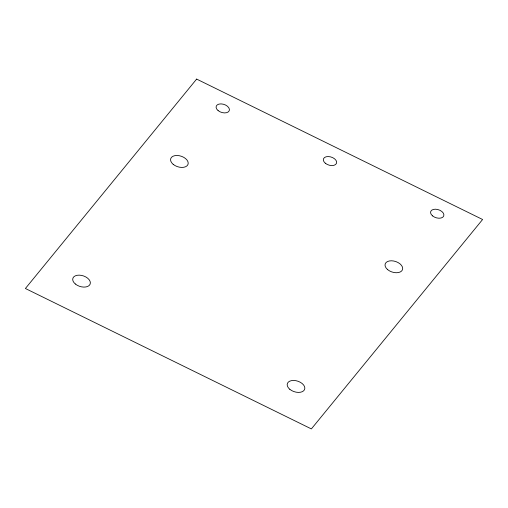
<?xml version="1.0" encoding="UTF-8"?>
<svg xmlns="http://www.w3.org/2000/svg" width="508" height="508" viewBox="0 0 508 508"><rect width="100%" height="100%" fill="white"/><g stroke="black" fill="none" stroke-linecap="round" stroke-linejoin="round"><path stroke-width="0.76" d="M196.634 79.083L25.4 288.5L311.366 428.917L482.6 219.5L196.634 79.083M75.33 283.991A9.112 5.55 17.9 0 0 90.087 284.232A9.112 5.55 17.9 0 0 79.172 275.146A9.112 5.55 17.9 0 0 75.33 283.991M218.078 110.573A6.89 4.191 17.9 0 0 229.222 110.757A6.89 4.191 17.9 0 0 220.98 103.892A6.89 4.191 17.9 0 0 218.078 110.573M173.184 164.325A9.112 5.55 17.9 0 0 187.935 164.567A9.112 5.55 17.9 0 0 177.019 155.48A9.112 5.55 17.9 0 0 173.184 164.325M289.808 389.299A9.112 5.55 17.9 0 0 304.565 389.541A9.112 5.55 17.9 0 0 293.643 380.454A9.112 5.55 17.9 0 0 289.808 389.299M325.31 163.227A6.89 4.191 17.9 0 0 336.461 163.411A6.89 4.191 17.9 0 0 328.212 156.547A6.89 4.191 17.9 0 0 325.31 163.227M387.655 269.634A9.112 5.55 17.9 0 0 402.412 269.875A9.112 5.55 17.9 0 0 391.497 260.788A9.112 5.55 17.9 0 0 387.655 269.634M432.549 215.881A6.89 4.191 17.9 0 0 443.7 216.065A6.89 4.191 17.9 0 0 435.451 209.201A6.89 4.191 17.9 0 0 432.549 215.881"/></g></svg>
